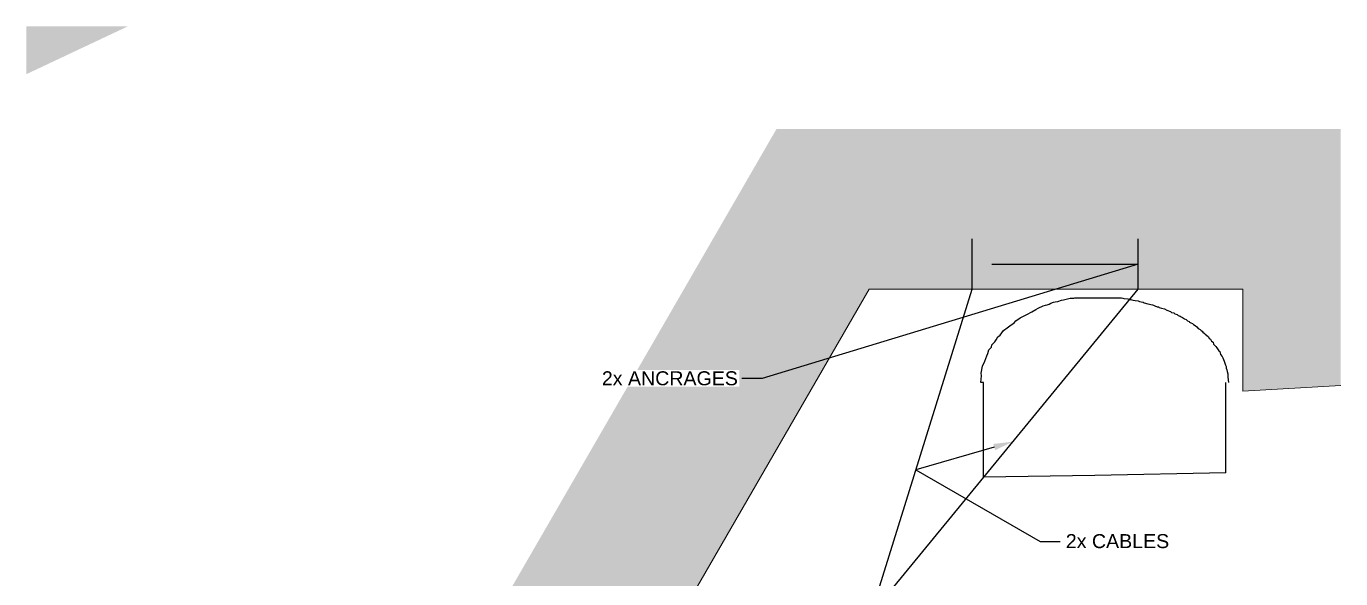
# Model space of a CAD drawing. Header units: metres. Extents: x -81 to 63023, y -186 to 109005.
# Drawn here: x 138.22 to 185.1, y -52.28 to -32.56 of the extents above; entities that cross this region are included whole.
import ezdxf
from ezdxf import colors
from ezdxf.entities.mleader import LeaderData, LeaderLine
from ezdxf.math import Vec2, Vec3

# ---------------------------------------------------------------- set-up
doc = ezdxf.new("R2010")
doc.units = ezdxf.units.M
for name, color, linetype in [('LIN010CO', 2, 'Continuous'), ('LIN018CO', 6, 'Continuous'), ('LIN035CO', 1, 'Continuous'), ('LIN050CO', 3, 'Continuous'), ('LIN07CO', 4, 'Continuous'), ('TEXT025', 7, 'Continuous')]:
    doc.layers.add(name, color=color, linetype=linetype)
doc.styles.add('ARIAL', font='arial.ttf')
doc.linetypes.add('ROCCIA', pattern='A,0.25,[130,BERETTA.shx,S=0.1,R=0,X=0,Y=0],-0.2,0.25', length=0.7)

msp = doc.modelspace()

# ---------------------------------------------------------------- hatches: boundary and pattern name
at = {"layer": 'LIN010CO', "linetype": 'Continuous', "lineweight": 0}
h = msp.add_hatch(dxfattribs=at)
h.set_pattern_fill('AR-CONC', color=256, scale=0.01, style=0)
h.set_pattern_definition([(50, (140.031, 0), (1.821847, -0.15939), [0.1905, -2.0955]), (355, (140.031, 0), (-0.352434, 1.91057), [0.1524, -1.676406]), (100.4514, (140.1828, -0.0133), (1.469412, 1.751178), [0.1619, -1.780902]), (46.1842, (140.031, 0.508), (2.71079, -0.420423), [0.28575, -3.14325]), (96.6356, (140.2568, 0.473), (2.37404, 2.47426), [0.24285, -2.67136]), (351.184, (140.031, 0.508), (2.37404, 2.47426), [0.2286, -2.5146]), (21, (140.285, 0.381), (1.516144, -1.022652), [0.1905, -2.0955]), (326, (140.285, 0.381), (0.61802, 1.84188), [0.1524, -1.6764]), (71.4514, (140.4113, 0.2958), (2.134164, 0.819228), [0.1619, -1.7809]), (37.5, (140.03094, 0), (0.030886, 0.8455504), [0, -1.65608, 0, -1.7018, 0, -1.68275]), (7.5, (140.0309, 0), (0.668197, 1.001806), [0, -0.97028, 0, -1.61798, 0, -0.64135]), (327.5, (139.4645, 0), (1.355906, -0.0572874), [0, -0.635, 0, -1.9812, 0, -2.6289]), (317.5, (139.2105, 0), (1.481292, 0.254265), [0, -0.8255, 0, -1.31572, 0, -1.8669])])
edge = h.paths.add_edge_path()
edge.add_line((165.585, -59.065), (165.315, -58.909))
edge.add_line((165.315, -58.909), (165.156, -58.702))
edge.add_line((165.156, -58.702), (164.981, -58.575))
edge.add_line((164.981, -58.575), (164.79, -58.353))
edge.add_line((164.79, -58.353), (164.743, -58.194))
edge.add_line((164.743, -58.194), (164.441, -57.86))
edge.add_line((164.441, -57.86), (164.282, -57.765))
edge.add_line((164.282, -57.765), (163.672, -57.108))
edge.add_line((163.672, -57.108), (163.423, -56.653))
edge.add_line((163.423, -56.653), (163.153, -56.171))
edge.add_line((163.153, -56.171), (163.075, -55.816))
edge.add_line((163.075, -55.816), (162.855, -55.489))
edge.add_line((162.855, -55.489), (162.649, -55.069))
edge.add_line((162.649, -55.069), (162.471, -54.693))
edge.add_line((162.471, -54.693), (162.279, -54.26))
edge.add_line((162.279, -54.26), (162.08, -53.775))
edge.add_line((162.08, -53.775), (161.916, -53.314))
edge.add_line((161.916, -53.314), (161.858, -53.086))
edge.add_line((161.858, -53.086), (153.371, -67.786))
edge.add_arc((147.549, -64.425), 6.723, 310.3076, 330, ccw=False)
edge.add_line((151.898, -69.551), (152.52, -70.285))
edge.add_line((152.52, -70.285), (153.761, -71.036))
edge.add_line((153.761, -71.036), (155.377, -72.342))
edge.add_line((155.377, -72.342), (156.455, -72.782))
edge.add_line((156.455, -72.782), (157.495, -73.077))
edge.add_line((157.495, -73.077), (165.585, -59.065))
edge = h.paths.add_edge_path()
edge.add_line((185.103, -45.388), (185.103, -32.561))
edge.add_line((185.103, -32.561), (138.221, -32.561))
edge.add_line((138.221, -32.561), (138.221, -71.049))
edge.add_line((138.221, -71.049), (147.677, -70.863))
edge.add_line((147.677, -70.863), (147.683, -71.146))
edge.add_arc((147.549, -64.425), 6.723, 271.1458, 330)
edge.add_line((153.371, -67.786), (168.286, -41.952))
edge.add_line((168.286, -41.952), (181.607, -41.952))
edge.add_line((181.607, -41.952), (181.607, -45.582))
edge.add_line((181.607, -45.582), (185.103, -45.388))
edge = h.paths.add_edge_path()
edge.add_line((185.103, -36.226), (185.103, -32.561))
edge.add_line((185.103, -32.561), (141.85, -32.561))
edge.add_line((141.85, -32.561), (138.221, -34.273))
edge.add_line((138.221, -34.273), (138.221, -65.321))
edge.add_line((138.221, -65.321), (148.258, -65.125))
edge.add_arc((147.549, -64.425), 0.997, 315.3817, 330)
edge.add_line((148.412, -64.923), (164.98, -36.226))
edge.add_line((164.98, -36.226), (185.103, -36.226))

# ---------------------------------------------------------------- linework, layer by layer
at = {"layer": 'LIN018CO'}
for p, q in [((181.007, -48.509), (181.007, -45.276)), ((176.337, -48.602), (172.357, -48.652)), ((181.007, -48.509), (176.337, -48.602))]:
    msp.add_line(p, q, dxfattribs=at)
at = {"layer": 'LIN035CO'}
for points in [[(168.6, -52.728), (171.957, -41.952)], [(168.6, -52.728), (168.896, -52.904), (177.876, -41.952)]]:
    msp.add_lwpolyline(points, dxfattribs=at)
at = {"layer": 'LIN050CO', "linetype": 'ROCCIA', "lineweight": 0, "ltscale": 2, "flags": 128}
msp.add_lwpolyline([(185.103, -45.388), (181.607, -45.582), (181.607, -41.952), (168.286, -41.952), (161.858, -53.086), (161.916, -53.314), (162.08, -53.775), (162.279, -54.26), (162.471, -54.693), (162.649, -55.069), (162.855, -55.489), (163.075, -55.816), (163.153, -56.171), (163.423, -56.653), (163.672, -57.108), (164.282, -57.765), (164.441, -57.86), (164.743, -58.194), (164.79, -58.353), (164.981, -58.575), (165.156, -58.702), (165.315, -58.909), (165.585, -59.065), (157.495, -73.077), (156.455, -72.782), (155.377, -72.342, 0.090314), (147.683, -71.146, -0.002297), (147.683, -71.146), (147.677, -70.863), (138.221, -71.049)], format="xyb", dxfattribs=at)
at = {"layer": 'LIN07CO'}
for points in [[(171.957, -41.952), (171.957, -40.155)], [(177.876, -41.952), (177.876, -40.155)]]:
    msp.add_lwpolyline(points, dxfattribs=at)

# ---------------------------------------------------------------- leaders
at = {"layer": 'TEXT025'}
ml = msp.add_multileader_mtext('Standard', dxfattribs=at)
ml.set_content('2x CABLES', color=1, style='ARIAL')
ml.set_leader_properties(color=6, linetype='Continuous')
ml.build(insert=Vec2(0, 0))
ml.multileader.update_dxf_attribs({"text_left_attachment_type": 2, "text_right_attachment_type": 2, "dogleg_length": 0.36, "arrow_head_size": 0.7, "scale": 2})
ctx = ml.context
ctx.base_point, ctx.scale, ctx.char_height, ctx.arrow_head_size, ctx.landing_gap_size, ctx.plane_origin = Vec3(175.098, -50.949), 2, 0.5, 0.7, 0.2, Vec3(173.686, -48.673)
ctx.left_attachment, ctx.right_attachment = 2, 2
notes = []
notes.append((ctx, [(0, (1, 1, 0), (174.378, -50.949), (1, 0), 0.72, [(1, [(173.418, -47.388), (169.95, -48.394)], 0, [])])]))
ctx.mtext.insert, ctx.mtext.flow_direction = Vec3(175.298, -50.691), 5
for ctx, leaders in notes:
    for number, flags, end, landing, length, lines in leaders:
        leader = LeaderData()
        leader.index, (leader.has_last_leader_line, leader.has_dogleg_vector, leader.attachment_direction) = number, flags
        leader.last_leader_point, leader.dogleg_vector, leader.dogleg_length = Vec3(end), Vec3(landing), length
        for number, points, colour, breaks in lines:
            line = LeaderLine()
            line.index, line.vertices, line.color, line.breaks = number, Vec3.list(points), colors.encode_raw_color(colour), breaks
            leader.lines.append(line)
        ctx.leaders.append(leader)

# ---------------------------------------------------------------- next in the draw order: leaders
ml = msp.add_multileader_mtext('Standard', dxfattribs=at)
ml.set_content('2x ANCRAGES', color=1, style='ARIAL')
ml.set_leader_properties(color=6, linetype='Continuous')
ml.build(insert=Vec2(0, 0))
ml.multileader.update_dxf_attribs({"text_left_attachment_type": 2, "text_right_attachment_type": 2, "dogleg_length": 0.36, "arrow_head_size": 0.7, "scale": 2})
ctx = ml.context
ctx.base_point, ctx.scale, ctx.char_height, ctx.arrow_head_size, ctx.landing_gap_size, ctx.plane_origin = Vec3(158.55, -45.137), 2, 0.5, 0.7, 0.2, Vec3(159.326, -37.489)
ctx.left_attachment, ctx.right_attachment = 2, 2
notes = []
notes.append((ctx, [(1, (1, 1, 0), (164.465, -45.137), (-1, 0), 0.72, [(1, [(171.957, -41.054), (177.876, -41.054)], 0, [])])]))
ctx.mtext.insert, ctx.mtext.flow_direction = Vec3(158.75, -44.878), 5
ctx.mtext.has_bg_fill, ctx.mtext.bg_color, ctx.mtext.bg_scale_factor, ctx.mtext.bg_transparency, ctx.mtext.use_window_bg_color = 1, -1073741824, 1.1, 0, 1
for ctx, leaders in notes:
    for number, flags, end, landing, length, lines in leaders:
        leader = LeaderData()
        leader.index, (leader.has_last_leader_line, leader.has_dogleg_vector, leader.attachment_direction) = number, flags
        leader.last_leader_point, leader.dogleg_vector, leader.dogleg_length = Vec3(end), Vec3(landing), length
        for number, points, colour, breaks in lines:
            line = LeaderLine()
            line.index, line.vertices, line.color, line.breaks = number, Vec3.list(points), colors.encode_raw_color(colour), breaks
            leader.lines.append(line)
        ctx.leaders.append(leader)

# ---------------------------------------------------------------- next in the draw order: linework, layer by layer
at = {"layer": 'LIN018CO'}
for p, q in [((172.357, -45.276), (172.267, -45.276)), ((172.357, -48.652), (172.357, -45.276))]:
    msp.add_line(p, q, dxfattribs=at)
at = {"layer": 'LIN018CO', "flags": 128}
for points in [[(172.267, -45.276), (172.295, -45.041), (172.283, -44.945), (172.33, -44.701), (172.405, -44.522), (172.479, -44.325), (172.52, -44.249), (172.548, -44.114), (172.644, -44.019), (172.665, -43.932), (172.761, -43.829), (172.818, -43.758), (172.879, -43.65), (172.961, -43.586), (173.076, -43.425), (173.212, -43.323), (173.298, -43.261), (173.457, -43.149), (173.519, -43.079), (173.668, -42.973), (173.902, -42.856), (174.084, -42.757), (174.224, -42.669), (174.308, -42.619), (174.486, -42.546), (174.571, -42.522), (174.63, -42.511), (174.703, -42.482), (174.767, -42.441), (174.858, -42.408), (174.922, -42.4), (175.016, -42.388), (175.139, -42.344), (175.218, -42.326), (175.458, -42.265), (175.584, -42.265), (175.62, -42.252)], [(175.62, -42.252), (177.187, -42.252)], [(177.187, -42.252), (177.28, -42.261), (177.327, -42.267), (177.37, -42.28), (177.51, -42.291), (177.572, -42.315), (177.616, -42.315), (177.657, -42.325), (177.705, -42.337), (177.772, -42.349), (177.878, -42.365), (177.926, -42.385), (177.985, -42.401), (178.056, -42.413), (178.093, -42.43), (178.219, -42.466), (178.287, -42.485), (178.334, -42.488), (178.389, -42.508), (178.426, -42.519), (178.479, -42.543), (178.56, -42.572), (178.604, -42.579), (178.623, -42.597), (178.705, -42.629), (178.813, -42.647), (178.9, -42.696), (179.026, -42.74), (179.073, -42.774), (179.153, -42.795), (179.19, -42.829), (179.266, -42.85), (179.303, -42.881), (179.378, -42.907), (179.416, -42.932), (179.454, -42.959), (179.526, -43.004), (179.591, -43.026), (179.638, -43.072), (179.694, -43.095), (179.707, -43.122), (179.755, -43.146), (179.819, -43.167), (179.856, -43.205), (179.913, -43.241), (179.974, -43.295), (180.023, -43.347), (180.061, -43.376), (180.093, -43.389), (180.121, -43.422), (180.164, -43.445), (180.189, -43.483), (180.229, -43.521), (180.271, -43.548), (180.318, -43.594), (180.383, -43.654), (180.416, -43.704), (180.46, -43.735), (180.485, -43.78), (180.498, -43.804), (180.553, -43.84), (180.566, -43.907), (180.619, -43.961), (180.648, -43.998), (180.689, -44.039), (180.729, -44.118), (180.761, -44.143), (180.787, -44.173), (180.816, -44.283), (180.88, -44.355), (180.893, -44.402), (180.917, -44.462), (180.951, -44.52), (180.969, -44.586), (180.995, -44.66), (181.014, -44.712), (181.019, -44.764), (181.047, -44.829), (181.048, -44.883), (181.077, -44.973), (181.072, -45.021), (181.078, -45.096), (181.093, -45.154), (181.083, -45.195), (181.097, -45.276)]]:
    msp.add_lwpolyline(points, dxfattribs=at)

doc.saveas('drawing.dxf')
